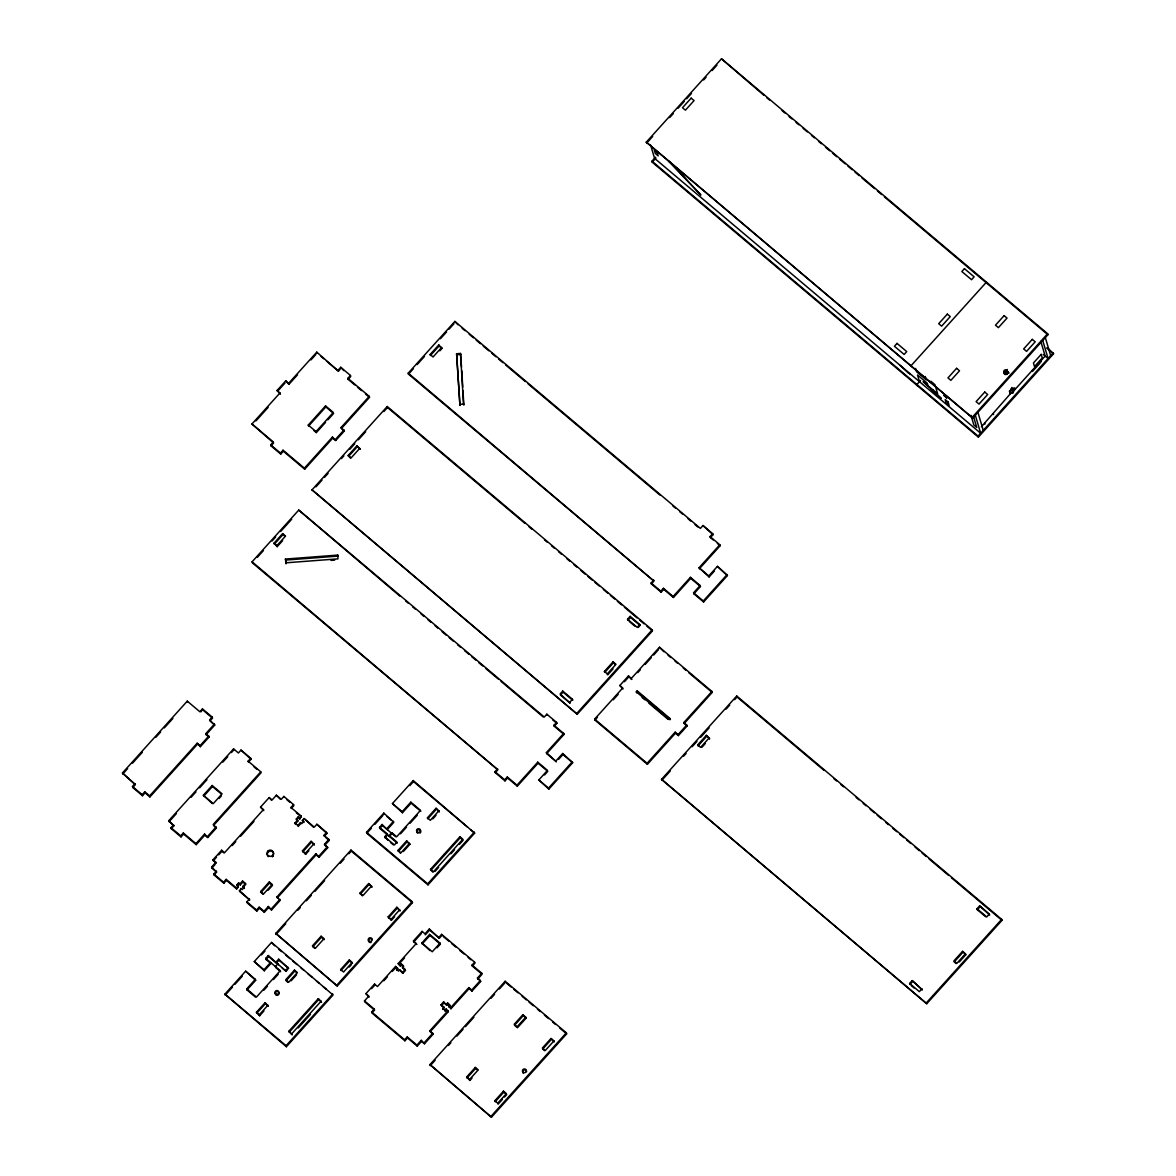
<?xml version="1.0" encoding="UTF-8"?>
<svg xmlns="http://www.w3.org/2000/svg" width="1176" height="1176" viewBox="0 0 1176 1176"><rect width="100%" height="100%" fill="white"/><g stroke="black" fill="none" stroke-linecap="round" stroke-linejoin="round"><path stroke-width="1.5" d="M277.139 390.403L280.344 393.857L277.139 390.403L285.783 380.818L288.987 384.273L297.543 374.806M277.433 391.402L285.004 383.023M280.741 454.068L280.447 453.069L283.034 450.188L283.328 451.187L280.741 454.068L271.024 445.88L273.626 442.999L251.958 423.992L280.05 392.858M288.693 383.273L316.785 352.139L338.438 371.146L340.173 369.235M255.927 420.935L268.143 407.396M310.978 359.915L315.859 354.49M271.024 445.88L270.73 444.881L273.332 442L251.958 423.992M338.144 370.146L340.731 367.279L350.448 375.467L350.742 376.467L348.155 379.334L354.829 384.964M348.155 379.334L347.861 378.334L350.448 375.467M325.546 405.911L325.84 406.911L308.553 426.08L308.259 425.065L325.546 405.911L333.308 412.453L316.035 431.621L316.329 432.621L325.546 422.405M327.854 419.847L333.616 413.467L325.84 406.911M332.485 437.06L332.779 438.06L304.702 469.209L304.408 468.195L332.485 437.06L335.704 440.515L344.347 430.945L341.128 427.476L369.22 396.341L347.861 378.334M344.347 430.945L341.422 428.49L369.514 397.341L369.22 396.341M335.395 439.515L344.039 429.946M408.204 373.145L654.032 581.135L408.498 374.144L408.204 373.145L454.877 321.416L700.396 528.391L702.983 525.525L712.7 533.698L712.994 534.712L710.407 537.579L713.185 539.916M408.498 374.144L413.423 368.705M417.098 364.619L424.477 356.446M440.441 338.747L446.571 331.941M449.026 329.221L453.951 323.767M438.78 344.935L439.074 345.95L430.431 355.519L430.137 354.52L438.78 344.935L441.985 348.405L439.824 350.801M312.022 489.863L387.213 406.514L652.151 629.866L652.46 630.865L577.269 714.214L312.022 489.863L577.269 714.214M315.962 486.835L322.018 480.117M324.444 477.427L328.089 473.384M341.422 458.596L343.848 455.906M349.919 449.188L354.77 443.808M358.401 439.78L365.677 431.71M383.876 411.541L387.507 407.513L387.213 406.514M441.691 347.405L433.047 356.975L430.137 354.52M252.076 561.819L497.889 769.81L252.37 562.819L252.076 561.819L298.748 510.09L544.268 717.066L546.855 714.2L556.571 722.387L556.865 723.387L554.264 726.254L563.98 734.441L546.693 753.61L556.41 761.798L546.399 752.596L563.686 733.442L553.97 725.254L556.571 722.387M350.448 458.067L348.214 455.435L356.857 445.851L360.062 449.305L356.857 445.851M257.279 557.38L263.424 550.574M272.024 541.034L275.699 536.962M280.623 531.508L291.663 519.263M348.508 456.435L357.151 446.851M277.213 546.664L273.993 543.194L282.637 533.625L285.548 536.08L276.919 545.649L277.213 546.664L282.608 540.666M359.768 448.306L351.124 457.89L348.214 455.435M274.302 544.209L282.931 534.624L282.637 533.625M646.315 142.149L721.505 58.8L1047.625 333.734L1047.919 334.734L972.728 418.083L646.315 142.149L972.728 418.083M646.609 143.149L652.68 136.431M669.659 117.615L673.289 113.572M678.14 108.207L684.212 101.474M686.637 98.784L691.488 93.418M703.615 79.968L706.041 77.278M712.097 70.56L716.948 65.18M1047.698 348.081L1053.564 353.77L978.373 437.119L652.254 162.2L651.96 161.186L655.591 157.158M652.254 162.2L655.885 158.157M122.436 773L135.358 784.642L122.436 773L187.263 701.146L199.891 711.789L202.478 708.908L212.18 717.095L212.489 718.095L209.887 720.976M122.745 773.999L127.625 768.575M132.52 763.15L142.311 752.302M155.761 737.396L160.656 731.972M164.317 727.9L172.887 718.418M142.487 795.696L142.178 794.697L144.78 791.83L145.074 792.83L142.487 795.696L132.77 787.508L132.476 786.509L135.064 783.642M132.77 787.508L134.505 785.597M201.052 711.833L202.478 708.908M212.18 717.095L209.593 719.977L214.752 725.063L206.109 734.647L209.019 737.102L200.376 746.687L197.171 743.217L149.631 795.917L149.925 796.916L197.465 744.232M206.109 734.647L205.8 733.648L214.444 724.063M200.376 746.687L200.082 745.687L208.725 736.102L205.8 733.648M168.741 820.73L173.901 825.831L168.741 820.73L233.568 748.877L238.419 752.978L241.006 750.097L250.723 758.285L251.017 759.284L248.43 762.166L248.121 761.166L250.723 758.285M169.035 821.745L176.385 813.601M191.056 797.343L195.951 791.918M199.611 787.847L206.947 779.717M222.852 762.092L227.747 756.668M231.407 752.596L233.862 749.891L233.568 748.877M181.016 836.9L180.722 835.886L183.309 833.02L183.603 834.019L181.016 836.9L171.299 828.712L171.005 827.698L173.592 824.832M171.299 828.712L173.034 826.787M203.345 795.27L212.165 785.495L222.073 793.844L213.253 803.62L203.345 795.27L212.312 803.575M203.639 796.27L212.459 786.494L212.165 785.495M219.059 798.504L221.264 796.064M204.58 834.078L204.874 835.078L196.23 844.662L195.936 843.662L204.58 834.078L207.784 837.533L216.428 827.963L213.224 824.494L260.749 771.809L248.121 761.166M207.49 836.533L216.134 826.948M216.208 863.287L213.003 859.818L221.632 850.248L224.557 852.703L263.439 809.588L260.528 807.133L269.172 797.548L272.082 800.003L276.404 795.211L281.255 799.312L283.857 796.431L293.559 804.619L293.868 805.619L291.266 808.5L290.972 807.5L293.559 804.619M213.297 860.817L216.531 857.231M218.692 854.834L221.941 851.248L221.632 850.248M211.592 867.065L216.737 872.166L211.886 868.064L211.592 867.065L215.914 862.273L213.003 859.818M211.886 868.064L215.12 864.478M232.142 845.617L235.788 841.575M240.654 836.18L254.016 821.362M223.852 883.22L223.558 882.22L226.159 879.354L226.454 880.354L223.852 883.22L214.15 875.032L213.856 874.033L216.443 871.166M214.15 875.032L215.869 873.121M226.454 880.354L236.641 888.953L238.375 887.027L236.817 884.969L238.713 882.853L240.271 884.925L242.873 882.044L242.579 881.044L239.977 883.926M296.279 819.055L297.543 820.113L294.941 822.994L295.25 823.994L297.837 821.113L296.279 819.055L298.175 816.938L299.733 819.01L301.174 816.085L290.972 807.5M237.111 885.969L238.713 882.853M296.572 820.054L298.175 816.938M236.641 888.953L238.081 886.028L236.817 884.969M299.439 818.011L301.174 816.085M239.257 890.394L249.753 899.993L239.566 891.408L240.992 888.483L242.256 889.541L244.152 887.439L242.888 886.381L245.49 883.499L242.579 881.044M300.453 822.568L300.747 823.567L298.16 826.449L297.866 825.449L300.453 822.568L301.717 823.626L303.614 821.524L302.35 820.466L304.084 818.54L314.271 827.14L316.873 824.273L326.575 832.446L326.884 833.461L324.282 836.327L323.988 835.327L326.575 832.446M244.446 888.439L243.197 887.38L244.917 885.455M256.868 911.062L256.574 910.062L259.176 907.181L259.47 908.181L256.868 911.062L247.166 902.874L246.872 901.874L249.459 898.993M260.631 891.54L269.275 881.956L272.185 884.425L263.542 893.995L260.631 891.54L262.865 894.186M260.925 892.54L269.569 882.97L269.275 881.956M308.876 850.748L305.642 854.349L302.438 850.88L311.067 841.31L314.286 844.765L311.067 841.31M268.157 890.217L272.479 885.425L269.569 882.97M302.732 851.894L311.375 842.31M305.642 854.349L305.348 853.335L313.992 843.765M268.349 906.49L268.642 907.49L264.321 912.282L264.027 911.268L268.349 906.49L271.553 909.945L280.197 900.36L276.992 896.906L315.874 853.791L319.093 857.245L327.736 847.675L324.517 844.206L328.839 839.414L323.988 835.327M315.874 853.791L316.182 854.79L277.286 897.905L276.992 896.906M327.736 847.675L324.826 845.206L329.133 840.428L328.839 839.414M271.259 908.945L279.903 899.361M318.799 856.246L327.428 846.661M402.457 812.734L402.163 811.719L410.806 802.15L411.1 803.149L402.457 812.734L392.446 803.546L413.188 780.541L474.663 833.122L428.005 884.852L366.824 833.284L366.53 832.285L383.817 813.116L393.813 822.303L387.242 829.595L382.097 824.494L379.51 827.375L379.804 828.374L397.282 843.104M275.787 933.421L350.977 850.072L412.144 901.654L412.453 902.653L337.262 986.002L275.787 933.421L337.262 986.002M366.824 833.284L371.425 828.169M374.894 824.347L382.95 815.394M409.836 785.612L413.496 781.555L413.188 780.541M276.081 934.435L285.783 923.674M297.91 910.224L300.336 907.549M306.392 900.816L311.243 895.436M314.889 891.408L324.591 880.648M340.349 863.184L343.995 859.142M348.846 853.761L351.271 851.071L350.977 850.072M264.291 970.773L263.997 969.774L270.553 962.497L270.862 963.497L264.291 970.773L254.281 961.586L271.568 942.417L333.043 994.999L286.371 1046.728L224.895 994.161L245.637 971.17L255.354 979.358L255.648 980.358L247.004 989.942L255.324 996.954M225.189 995.161L232.51 987.046M234.95 984.341L242.271 976.227M261.498 954.927L264.953 951.09M379.804 828.374L382.391 825.493L382.097 824.494M270.862 963.497L265.996 959.395L265.702 958.396L268.304 955.529L286.077 971.258L287.797 969.347M265.996 959.395L268.598 956.529L268.304 955.529M386.948 828.58L393.519 821.304M247.004 989.942L246.71 988.928L255.354 979.358M387.757 840.134L384.684 836.798L387.272 833.916L379.51 827.375M384.978 837.797L387.565 834.916L387.272 833.916M389.506 836.562L389.212 835.548L391.814 832.682L396.665 836.768L420.523 810.337L410.806 802.15M278.653 959.204L276.066 962.071L276.36 963.07L278.962 960.204L278.653 959.204L288.664 968.392L278.962 960.204M390.373 835.592L391.814 832.682M400.531 833.813L406.499 827.198M410.086 823.229L417.23 815.306M265.702 958.396L280.27 970.67L256.412 997.116L246.71 988.928M263.865 990.192L267.452 986.223M273.405 979.608L278.183 974.316M285.783 970.259L288.37 967.378M400.281 853.056L398.032 850.41L406.675 840.825L409.895 844.294L403.412 851.468M436.355 809.264L427.711 818.834L427.417 817.835L436.061 808.265L439.265 811.719L436.061 808.265M312.478 945.813L321.121 936.228L324.032 938.683L315.389 948.268L312.478 945.813L314.712 948.444M362.252 895.759L360.018 893.113L368.661 883.543L371.866 886.998L368.661 883.543M398.326 851.409L406.97 841.84L406.675 840.825M312.772 946.812L321.416 937.228L321.121 936.228M360.312 894.113L368.955 884.543M263.939 1010.963L259.617 1015.755L256.412 1012.286L265.056 1002.716L268.26 1006.171L265.056 1002.716M294.441 970.141L285.797 979.711L288.708 982.166L297.352 972.596L294.441 970.141L296.675 972.773M409.586 843.28L400.942 852.865L398.032 850.41M438.971 810.72L430.328 820.289L427.417 817.835M256.706 1013.286L265.35 1003.716M294.735 971.141L286.091 980.725L288.032 982.357M371.572 885.998L362.928 895.568L360.018 893.113M432.797 818.908L436.031 815.306M259.617 1015.755L259.323 1014.741L267.966 1005.171M291.163 980.784L296.558 974.786M661.147 592.19L660.853 591.19L663.44 588.309L663.734 589.323L661.147 592.19L651.43 584.002L651.136 583.002L653.724 580.121M651.43 584.002L653.165 582.091M562.731 691.091L560.144 693.972L570.139 703.16L560.438 694.972L563.025 692.105L562.731 691.091L572.447 699.279L572.741 700.293L563.025 692.105M630.145 616.371L630.439 617.371L627.852 620.252L627.543 619.237L630.145 616.371L639.847 624.559L638.421 627.47M505.004 780.864L504.71 779.864L507.297 776.998L507.606 777.997L505.004 780.864L495.302 772.676L494.993 771.677L497.595 768.81M495.302 772.676L497.022 770.765M710.407 537.579L710.113 536.579L712.7 533.698M569.845 702.16L572.447 699.279M639.847 624.559L637.26 627.425L627.543 619.237M613.063 661.838L613.357 662.838L604.714 672.422L604.42 671.423L613.063 661.838L615.974 664.293L607.33 673.877L607.625 674.877L613.019 668.894M690.43 577.342L690.738 578.342L673.451 597.496L673.142 596.497L690.43 577.342L700.146 585.53L700.44 586.53L693.869 593.807L703.586 601.994L727.43 575.549L717.433 566.362L708.79 575.946L709.084 576.946L714.479 570.963M709.084 576.946L699.073 567.758L719.815 544.767L710.113 536.579M699.367 568.758L720.109 545.767L719.815 544.767M430.519 869.358L459.904 836.783L462.815 839.238L433.43 871.813L430.519 869.358L432.753 872.004M340.643 969.553L349.287 959.969L352.197 962.424L343.554 972.008L340.643 969.553L340.937 970.553L349.581 960.968L349.287 959.969M394.621 916.721L391.387 920.308L388.168 916.854L396.812 907.269L400.031 910.738L396.812 907.269M430.813 870.358L460.198 837.797L459.904 836.783M388.477 917.853L397.106 908.284M288.884 1031.234L292.104 1034.704L288.884 1031.234L318.27 998.674L321.489 1002.128L318.27 998.674M289.193 1032.249L318.564 999.673M391.387 920.308L391.094 919.309L399.722 909.739M576.975 713.215L652.151 629.866M434.958 871.46L438.619 867.388M450.864 853.82L454.539 849.748M459.434 844.324L463.109 840.252L460.198 837.797M349.257 967.025L351.418 964.629M291.81 1033.704L321.18 1001.129M428.005 884.852L427.696 883.852L474.369 832.123M537.755 762.18L538.049 763.18L517.308 786.185L517.014 785.171L537.755 762.18L547.472 770.368L538.828 779.953L548.825 789.14L572.683 762.695L562.672 753.507L556.101 760.784M298.219 1027.912L310.464 1014.344M336.953 985.003L412.144 901.654M693.869 593.807L693.575 592.807L700.146 585.53M286.371 1046.728L286.077 1045.729L332.749 993.999M623.03 688.96L619.825 685.505L628.469 675.921L631.674 679.375L628.469 675.921M624.441 681.712L628.763 676.92M647.388 764.312L647.079 763.298L675.171 732.163L675.465 733.163L647.388 764.312L594.938 720.094L594.644 719.095L622.736 687.96L619.825 685.505M631.38 678.376L659.471 647.241L711.906 691.444L712.2 692.443L684.109 723.593L683.815 722.578L711.906 691.444M544.517 774.969L547.766 771.368L538.049 763.18M558.6 759.358L562.981 754.507L562.672 753.507M594.938 720.094L597.393 717.389M613.269 699.793L618.15 694.384M637.774 672.613L640.229 669.908M645.11 664.484L651.21 657.722M653.65 655.017L658.545 649.593M703.586 601.994L703.292 600.995L727.135 574.549M548.825 789.14L548.53 788.14L572.389 761.695M636.334 691.841L637.201 690.871L670.114 718.624L669.247 719.58L636.334 691.841L636.628 692.84L637.201 690.871M369.117 997.116L365.912 993.647L374.556 984.077L377.467 986.532L395.621 966.407L397.855 969.053L396.724 970.288L397.561 968.039M413.438 940.962L416.657 944.416L413.438 940.962L422.081 931.377L425.006 933.832L429.314 929.04L439.324 938.227L441.926 935.361L441.617 934.361L439.03 937.228M371.616 988.663L374.85 985.076L374.556 984.077M413.746 941.961L421.302 933.582M920.529 380.51L916.898 384.552L917.192 385.552M372.777 1012.007L374.512 1010.081L364.795 1001.908L364.501 1000.894L368.823 996.116L365.912 993.647M400.443 966.172L401.281 963.923L400.443 966.172L398.208 963.541L416.363 943.417M383.817 980.828L387.448 976.8M392.284 971.435L395.915 967.407L395.621 966.407M398.502 964.54L404.559 957.837M425.3 934.832L429.622 930.04L429.314 929.04M429.946 950.575L421.861 942.99L429.637 934.376L440.03 943.137L440.324 944.137L437.002 947.827M422.155 944.005L429.931 935.376L429.637 934.376M401.281 963.923L403.412 965.731L402.589 967.98L405.5 970.435L402.898 973.302L399.693 969.847L398.576 971.097L396.43 969.289M402.589 967.98L403.412 965.731M402.604 972.302L405.205 969.436L402.28 966.966M404.926 1040.789L404.632 1039.79L407.234 1036.923L407.528 1037.923L404.926 1040.789L371.925 1012.962L371.616 1011.963L374.218 1009.082L364.501 1000.894M440.03 943.137L432.254 951.752L421.861 942.99M1008.905 373.189L1005.995 370.734L1007.112 369.484M686.725 725.048L687.019 726.048L678.376 735.617L678.082 734.618L686.725 725.048L683.815 722.578M1004.774 374.38L1007.332 370.219M480.661 973.081L472.34 966.069L472.046 965.07L474.634 962.188L441.617 934.361M472.34 966.069L474.942 963.188L474.634 962.188M443.293 1007.362L441.059 1004.716L443.646 1001.849L446.865 1005.304L447.689 1003.054L446.571 1004.304M441.353 1005.73L443.955 1002.849L443.646 1001.849M972.434 417.083L1047.625 333.734M443.969 1007.17L443.146 1009.42L443.969 1007.17L441.059 1004.716M446.116 1008.979L445.278 1011.228L446.116 1008.979L448.35 1011.625L430.195 1031.734L429.901 1030.735L448.056 1010.61M450.937 1008.743L450.643 1007.744L468.798 987.62L469.092 988.619L450.937 1008.743L448.703 1006.097L449.82 1004.863L447.689 1003.054M448.997 1007.112L450.129 1005.862L447.983 1004.054M421.258 1040.319L421.552 1041.319L417.23 1046.111L416.936 1045.111L421.258 1040.319L424.477 1043.774L433.106 1034.189L429.901 1030.735M469.092 988.619L472.002 991.074L480.646 981.504L477.441 978.035L481.763 973.258L472.046 965.07M477.735 979.049L482.057 974.257L481.763 973.258M661.529 779.35L736.72 696.001L1001.658 919.367L1001.952 920.367L926.762 1003.716L661.529 779.35L926.762 1003.716M1011.698 387.507L1013.638 389.153L1014.756 387.904L1014.05 390.55L1045.155 356.063L1040.804 341.363M424.168 1042.774L432.812 1033.189M472.002 991.074L471.708 990.074L480.352 980.49L477.441 978.035M1009.317 391.123L1011.257 392.755L1010.14 394.004L1010.743 391.02L1013.345 388.154L1013.638 389.153M661.823 780.364L670.305 770.942M683.653 756.153L686.078 753.478M692.135 746.745L696.986 741.365M700.631 737.337L709.113 727.929M726.092 709.113L729.737 705.071M734.588 699.691L737.014 697L736.72 696.001M981.431 426.726L1011.257 392.755M1040.054 363.061L1032.499 371.44L1032.205 370.44M706.644 736.352L698.015 745.922L697.706 744.923L706.35 735.353L709.569 738.807L706.35 735.353M978.373 437.119L978.079 436.12L1053.255 352.771M709.26 737.808L700.631 747.377L697.706 744.923M701.999 747.186L705.247 743.6M429.975 1064.618L505.165 981.269L566.347 1032.851L566.641 1033.851L491.45 1117.2L429.975 1064.618L491.45 1117.2M430.284 1065.632L435.135 1060.252M448.468 1045.464L450.893 1042.774M456.964 1036.056L463.021 1029.323M465.446 1026.633L473.943 1017.225M490.921 998.409L494.552 994.367M499.403 989.001L505.474 982.269L505.165 981.269M469.885 1080.465L466.681 1077.01L475.325 1067.426L478.235 1069.881L469.591 1079.465L469.885 1080.465L472.046 1078.069M522.85 1014.726L514.206 1024.311L517.117 1026.766L525.76 1017.196L522.85 1014.726L526.069 1018.195L517.425 1027.765M466.975 1078.01L475.618 1068.425L475.325 1067.426M523.144 1015.741L514.515 1025.31L516.455 1026.957M494.831 1100.751L503.475 1091.166L506.4 1093.621L497.757 1103.206L494.831 1100.751L495.14 1101.75L503.784 1092.166L503.475 1091.166M551.015 1038.467L542.371 1048.051L545.282 1050.506L553.925 1040.936L551.015 1038.467L554.219 1041.936L553.925 1040.936M551.309 1039.481L542.665 1049.051L544.606 1050.697M498.051 1104.205L502.373 1099.413M504.533 1097.017L506.694 1094.621L503.784 1092.166M491.156 1116.2L566.347 1032.851M912.532 981.592L909.93 984.474L909.636 983.459L912.238 980.593L922.234 989.78L912.238 980.593M985.664 916.751L977.344 909.739L977.05 908.739L979.637 905.858L989.354 914.046L989.648 915.046L979.637 905.858M977.344 909.739L979.931 906.858M921.94 988.781L919.353 991.647L909.636 983.459M989.354 914.046L986.752 916.927L977.05 908.739M962.556 951.34L953.912 960.91L956.823 963.365L965.467 953.795L962.556 951.34L965.761 954.794L959.278 961.983M962.85 952.34L954.206 961.924L956.147 963.556M926.467 1002.716L1001.658 919.367M456.597 353.741L459.934 405.382L456.597 353.741L460.492 353.447L461.551 367.103M456.891 354.74L460.786 354.446M459.64 404.368L463.535 404.074L463.829 405.073L462.962 390.608M285.445 559.07L337.747 555.101L338.041 556.101L285.739 560.07L285.445 559.07L285.974 563.833L285.739 560.07M285.665 562.834L337.968 558.865L337.747 555.101M331.059 560.408L334.66 560.144M670.408 162.214L668.556 161.186L700.896 195.069L671.628 163.523M763.856 95.256L721.505 58.8M766.664 97.623L769.457 99.989M782.084 110.617L784.877 112.984M789.081 116.527L791.889 118.894M796.093 122.436L798.901 124.803M803.105 128.346L807.309 131.888M811.513 135.431L814.321 137.798M818.525 141.34L821.333 143.707M825.537 147.25L829.742 150.793M832.549 153.159L836.753 156.702M839.546 159.069L845.162 163.802M847.97 166.169L852.174 169.712M854.967 172.078L859.171 175.621M861.979 177.973L874.591 188.616M877.399 190.982L881.603 194.525M884.411 196.892L1047.919 334.734M1046.611 347.92L1053.564 353.77M1043.215 354.432L1048.081 358.518L1042.73 340.481M1008.699 372.513L1005.995 370.734M1006.215 371.469L1008.155 373.101M1012.11 388.918L1014.05 390.55M930.789 381.171L934.949 384.684L937.684 393.901L923.116 381.627L941.182 398.37L931.186 389.183M908.68 373.321L900.066 365.295M651.96 161.186L978.079 436.12M712.994 534.712L702.983 525.525M457.978 324.782L454.877 321.416M462.183 328.325L464.99 330.691M469.209 334.234L473.413 337.791M476.221 340.158L480.425 343.701M483.233 346.067L488.849 350.801M491.656 353.168L495.86 356.71M498.668 359.077L502.872 362.62M505.68 364.986L525.319 381.553M528.127 383.92L660.001 495.096M672.628 505.739L675.436 508.105M679.654 511.648L682.462 514.015M688.063 518.748L690.871 521.115M695.09 524.658L697.882 527.024M717.345 543.43L720.109 545.767M727.43 575.549L717.433 566.362M439.074 345.95L441.985 348.405M699.073 567.758L708.79 575.946M690.738 578.342L700.44 586.53M693.575 592.807L703.292 600.995M663.44 588.309L673.142 596.497M663.734 589.323L673.451 597.496M651.136 583.002L660.853 591.19M737.014 697L823.92 770.28M833.74 778.556L836.533 780.908M840.737 784.465L843.545 786.817M856.157 797.46L858.965 799.827M863.169 803.37L865.977 805.736M870.181 809.279L874.385 812.822M877.193 815.188L881.397 818.731M885.602 822.274L888.409 824.641M892.613 828.183L896.818 831.726M899.625 834.093L903.83 837.635M906.622 840.002L910.841 843.545M915.046 847.087L919.25 850.645M922.043 852.997L926.247 856.554M929.055 858.906L948.679 875.458M951.487 877.825L1001.952 920.367M343.804 370.616L340.731 367.279M387.507 407.513L524.893 523.335M529.097 526.877L531.905 529.229M544.517 539.872L547.31 542.239M551.529 545.782L554.322 548.148M558.526 551.691L561.334 554.058M566.95 558.776L569.743 561.143M573.947 564.686L576.755 567.053M580.959 570.595L585.163 574.138M587.971 576.505L592.175 580.047M594.982 582.414L599.187 585.957M603.391 589.514L607.595 593.057M610.403 595.423L614.607 598.966M617.415 601.318L621.619 604.876M624.412 607.228L637.039 617.87M639.832 620.237L644.036 623.78M646.844 626.146L652.46 630.865M321.077 356.519L323.753 358.768M326.428 361.017L338.438 371.146M357.504 387.213L361.502 390.594M365.515 393.975L369.514 397.341M630.439 617.371L640.156 625.558M629.234 621.413L634.79 626.088M663.896 651.739L659.471 647.241M668.041 655.223L670.805 657.546M674.936 661.044L677.699 663.367M683.227 668.027L685.976 670.349M688.739 672.672L712.2 692.443M288.987 384.273L285.783 380.818M613.357 662.838L615.298 664.484M685.079 724.401L687.019 726.048M637.495 691.885L670.408 719.624M642.125 697.456L644.86 699.779M648.976 703.248L668.174 719.433M332.779 438.06L335.704 440.515M604.42 671.423L607.33 673.877M675.171 732.163L678.082 734.618M675.465 733.163L678.376 735.617M308.259 425.065L316.035 431.621M313.742 430.445L316.329 432.621M283.034 450.188L304.408 468.195M283.328 451.187L304.702 469.209M270.73 444.881L280.447 453.069M911.327 985.635L914.09 987.972M594.644 719.095L647.079 763.298M552.705 719.874L556.865 723.387M400.046 596.247L298.748 510.09M405.661 600.98L408.469 603.347M412.673 606.889L415.481 609.256M421.096 613.99L423.904 616.356M428.108 619.899L430.916 622.266M435.12 625.808L437.928 628.175M442.147 631.732L446.351 635.275M449.159 637.642L453.363 641.185M457.567 644.742L460.375 647.109M464.594 650.651L468.798 654.209M471.605 656.561L475.81 660.118M478.617 662.485L482.821 666.028M485.629 668.394L498.256 679.037M501.064 681.404L543.15 716.89M562.981 754.507L572.683 762.695M282.931 534.624L284.886 536.256M273.993 543.194L276.919 545.649M538.828 779.953L548.53 788.14M507.297 776.998L517.014 785.171M507.606 777.997L517.308 786.185M494.993 771.677L504.71 779.864M413.496 781.555L467.71 827.257M470.503 829.609L474.663 833.122M411.1 803.149L420.817 811.337M392.446 803.546L402.163 811.719M386.875 816.467L391.049 819.966M406.97 841.84L409.895 844.294M382.391 825.493L395.753 836.753M389.212 835.548L396.988 842.104L394.386 844.971L384.684 836.798M390.52 842.472L393.298 844.809M366.53 832.285L427.696 883.852M202.772 709.907L212.489 718.095M211.107 721.99L214.752 725.063M251.017 759.284L241.006 750.097M254.031 766.899L256.838 769.266M351.271 851.071L412.453 902.653M506.856 983.445L511.031 986.958M513.809 989.31L517.984 992.823M522.159 996.337L526.319 999.85M529.097 1002.202L533.272 1005.715M537.447 1009.228L540.225 1011.58M544.4 1015.094L548.575 1018.607M552.735 1022.12L555.528 1024.472M559.688 1027.986L566.641 1033.851M286.929 799.768L289.693 802.12M326.884 833.461L316.873 824.273M443.293 936.522L448.806 941.153M451.555 943.475L455.671 946.959M459.801 950.428L463.932 953.912M468.063 957.396L470.812 959.719M280.344 799.283L276.404 795.211M296.367 812.792L301.468 817.085M313.301 827.066L304.084 818.54M325.502 837.356L329.133 840.428M298.469 817.937L299.733 819.01M429.622 930.04L439.324 938.227M271.406 800.195L269.172 797.548M429.931 935.376L440.324 944.137M294.941 822.994L297.866 825.449M197.171 743.217L200.082 745.687M316.182 854.79L319.093 857.245M388.168 916.854L391.094 919.309M468.798 987.62L471.708 990.074M302.438 850.88L305.348 853.335M212.459 786.494L221.132 793.8M401.575 964.923L403.706 966.731M398.208 963.541L400.149 965.173M448.703 1006.097L450.643 1007.744M443.955 1002.849L446.865 1005.304M395.915 967.407L397.855 969.053M402.898 973.302L399.693 969.847M446.41 1009.978L448.35 1011.625M442.852 1008.42L444.984 1010.228M216.428 827.963L213.517 825.493L261.043 772.808L260.749 771.809M204.874 835.078L207.784 837.533M221.941 851.248L223.881 852.879M321.416 937.228L324.326 939.683M349.581 960.968L352.491 963.423M475.618 1068.425L477.559 1070.072M431.166 1032.557L433.106 1034.189M144.78 791.83L149.631 795.917M145.074 792.83L149.925 796.916M132.476 786.509L142.178 794.697M242.873 882.044L245.784 884.499L245.49 883.499M183.309 833.02L195.936 843.662M183.603 834.019L196.23 844.662M268.642 907.49L271.553 909.945M239.022 883.852L240.271 884.925M171.005 827.698L180.722 835.886M466.681 1077.01L469.591 1079.465M421.552 1041.319L424.477 1043.774M226.159 879.354L236.347 887.939M259.176 907.181L264.027 911.268M259.47 908.181L264.321 912.282M213.856 874.033L223.558 882.22M246.872 901.874L256.574 910.062M407.234 1036.923L416.936 1045.111M407.528 1037.923L417.23 1046.111M371.616 1011.963L404.632 1039.79M274.64 945.769L271.568 942.417M278.815 949.282L281.593 951.634M285.768 955.147L289.943 958.66M292.721 961.012L296.896 964.526M301.056 968.039L303.849 970.391M308.009 973.904L312.184 977.418M316.359 980.931L319.137 983.283M323.312 986.796L326.09 989.134M268.598 956.529L276.36 963.07M282.196 967.98L286.077 971.258M254.281 961.586L263.997 969.774M255.648 980.358L245.637 971.17M256.412 1012.286L259.323 1014.741M224.895 994.161L286.077 1045.729M1045.332 337.6L1050.668 355.652M1040.848 360.856L1041.142 361.855M986.737 283.151L986.443 282.152L911.253 365.501L911.547 366.515M993.308 413.54L993.602 414.555M984.665 423.125L984.959 424.124M977.918 412.335L983.254 430.372M975.316 415.216L980.666 433.253L654.547 158.319L650.666 145.192M973.405 416.098L976.756 427.447L973.846 424.992L970.964 415.26M932.833 389.815L933.127 390.814M925.247 376.496L926.232 379.833L916.516 371.66L915.575 368.441M927.967 385.713L927.217 383.185L917.515 374.997L919.485 381.671M909.783 373.483L910.077 374.497M965.467 953.795L965.761 954.794M563.686 733.442L563.98 734.441M553.97 725.254L554.264 726.254M546.855 714.2L547.149 715.199M546.399 752.596L546.693 753.61M525.76 1017.196L526.069 1018.195M341.128 427.476L341.422 428.49M316.785 352.139L317.079 353.138M480.352 980.49L480.646 981.504M422.081 931.377L422.39 932.377M383.817 813.116L384.111 814.115M374.218 1009.082L374.512 1010.081M324.517 844.206L324.826 845.206M303.614 821.524L303.908 822.524L302.35 820.466M297.543 820.113L297.837 821.113M283.857 796.431L284.151 797.431M263.439 809.588L263.733 810.587L260.528 807.133M272.641 855.29L272.935 856.29M267.79 851.203L268.084 852.203M280.27 970.67L280.564 971.685L275.713 967.583L275.419 966.584L278.006 963.703L278.3 964.717M208.725 736.102L209.019 737.102M242.888 886.381L243.197 887.38M187.263 701.146L187.557 702.145M240.992 888.483L241.286 889.482M238.081 886.028L238.375 887.027M461.771 370.719L462.741 386.992M460.492 353.447L463.535 404.074M273.42 855.599A3.263 3.146 -16.5 0 1 272.303 856.848M268.349 856.643A3.263 3.146 -16.5 0 1 269.098 851.439A3.263 3.146 -16.5 0 1 273.758 853.997M417.921 833.269A1.955 1.882 -16.5 0 1 416.995 830.903A1.955 1.882 -16.5 0 1 419.362 829.742A1.955 1.882 -16.5 0 1 420.714 831.917M420.552 832.373A1.955 1.882 -16.5 0 1 419.876 833.122M523.379 1073.276A1.955 1.882 -16.5 0 1 523.835 1070.16A1.955 1.882 -16.5 0 1 526.627 1071.689M275.551 994.514A1.955 1.882 -16.5 0 1 277.066 991.559A1.955 1.882 -16.5 0 1 278.918 994.264M278.242 994.999A1.955 1.882 -16.5 0 1 275.875 994.881M371.101 942.432A1.955 1.882 -16.5 0 1 368.691 941.432A1.955 1.882 -16.5 0 1 369.558 938.992A1.955 1.882 -16.5 0 1 372.116 939.58A1.955 1.882 -16.5 0 1 369.308 941.344A1.955 1.882 -16.5 0 1 369.117 938.08A1.955 1.882 -16.5 0 1 372.13 939.492M1009.743 392.402A1.955 1.882 -16.5 0 1 1011.478 389.888A1.955 1.882 -16.5 0 1 1013.506 392.108M1013.05 392.99A1.955 1.882 -16.5 0 1 1012.668 393.328M1010.684 388.977A1.955 1.882 -16.5 0 1 1013.242 390.608A1.955 1.882 -16.5 0 1 1010.904 392.622M1010.008 392.196A1.955 1.882 -16.5 0 1 1009.669 391.829M1005.553 374.585A1.955 1.882 -16.5 0 1 1004.083 372.219A1.955 1.882 -16.5 0 1 1006.671 370.954A1.955 1.882 -16.5 0 1 1007.7 373.542M1007.406 373.953A1.955 1.882 -16.5 0 1 1006.568 374.512M944.019 395.489L946.915 398.12L944.122 395.489M691.15 98.137L682.506 107.722L685.417 110.177L694.06 100.592L691.15 98.137M897.023 343.392L894.422 346.259L904.138 354.446L906.725 351.58L897.023 343.392M964.438 268.657L961.836 271.538L971.552 279.712L974.14 276.845L964.438 268.657M947.341 314.124L938.698 323.709L941.608 326.164L950.252 316.579L947.341 314.124M956.588 368.309L947.959 377.893L950.87 380.348L959.513 370.763L956.588 368.309M1004.128 315.624L995.484 325.193L998.395 327.648L1007.038 318.079L1004.128 315.624M984.753 392.049L976.109 401.633L979.02 404.088L987.664 394.504L984.753 392.049M1032.293 339.364L1023.649 348.934L1026.56 351.389L1035.203 341.819L1032.293 339.364M1041.216 354.358L1033.439 362.987L1034.498 366.559L1042.274 357.93L1041.216 354.358M657.208 152.542L654.297 150.087L655.282 153.424L658.192 155.879L657.208 152.542M948.106 402.045L945.195 399.59L946.18 402.927L949.091 405.382L948.106 402.045M268.76 856.084A3.263 3.146 -16.5 0 0 273.464 852.997A3.263 3.146 -16.5 0 0 268.437 850.645A3.263 3.146 -16.5 0 0 268.76 856.084M417.627 832.27A1.955 1.882 -16.5 0 0 420.449 830.418A1.955 1.882 -16.5 0 0 417.436 829.007A1.955 1.882 -16.5 0 0 417.627 832.27M523.511 1072.541A1.955 1.882 -16.5 0 0 526.333 1070.689A1.955 1.882 -16.5 0 0 523.305 1069.278A1.955 1.882 -16.5 0 0 523.511 1072.541M276.007 994.146A1.955 1.882 -16.5 0 0 278.83 992.294A1.955 1.882 -16.5 0 0 275.801 990.883A1.955 1.882 -16.5 0 0 276.007 994.146M1004.774 373.424A1.955 1.882 -16.5 0 0 1007.597 371.572A1.955 1.882 -16.5 0 0 1004.583 370.161A1.955 1.882 -16.5 0 0 1004.774 373.424"/></g></svg>
